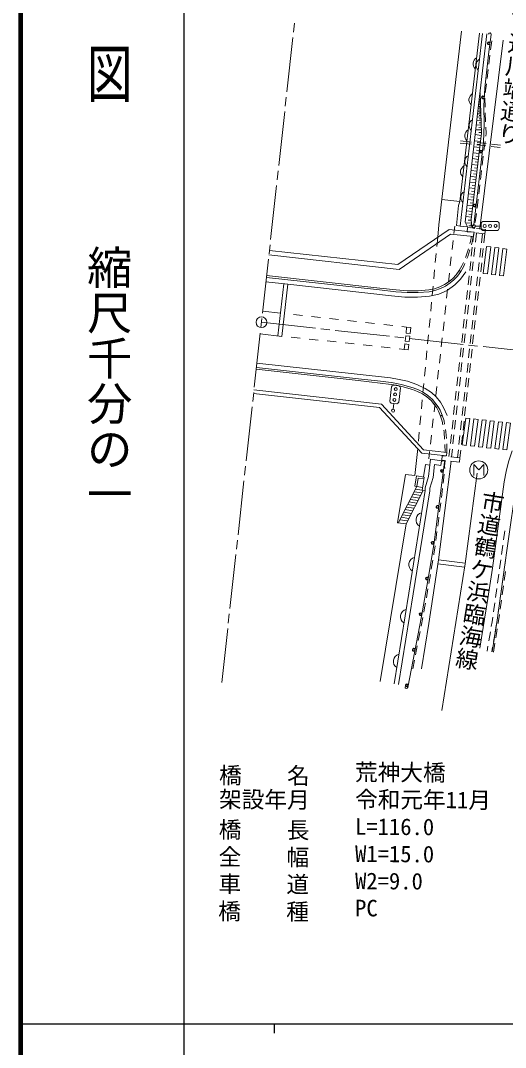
# Model space of a CAD drawing. Units: millimetres, scale not verified. Extents: x 40000 to 680000, y 20000 to 380000.
# Drawn here: x 40000 to 93508, y 202409 to 315756 of the extents above; entities that cross this region are included whole.
import ezdxf
from ezdxf.enums import TextEntityAlignment as Align

# ---------------------------------------------------------------- set-up
doc = ezdxf.new("R2010")
doc.units = ezdxf.units.MM
doc.header["$LTSCALE"] = 1000
for name, color, linetype, lineweight in [('M-BGD', 7, 'Continuous', 13), ('M-BGD-EXST', 7, 'Continuous', 13), ('M-BMK', 2, 'Continuous', 13), ('M-BMK-SRVR', 3, 'Continuous', 13), ('M-STR-HTXT', 7, 'Continuous', 13), ('M-STR-STR1', 1, 'Continuous', 13), ('M-STR-STRC', 7, 'Continuous', 13), ('M-TTL', 2, 'Continuous', 140), ('M-TTL-BAND', 7, 'Continuous', 25)]:
    doc.layers.add(name, color=color, linetype=linetype, lineweight=lineweight)
doc.layers.add('M-BMK-HTXT', color=7, linetype='Continuous')
doc.styles.add('@ＭＳ ゴシック', font='')
doc.styles.add('ＭＳ ゴシック', font='')
doc.styles.get('@ＭＳ ゴシック').set_extended_font_data('@MS Gothic')
doc.styles.get('ＭＳ ゴシック').set_extended_font_data('MS Gothic')

msp = doc.modelspace()

# ---------------------------------------------------------------- linework, layer by layer
at = {"layer": 'M-BGD'}
for p, q in [((86165, 293208), (88663, 314590)), ((90631, 314360), (88470, 295777)), ((91997, 313530), (91873, 312537)), ((91800, 311942), (91676, 310950)), ((91602, 310354), (91479, 309362)), ((91405, 308766), (91282, 307774)), ((91228, 307178), (91265, 306178)), ((90760, 306285), (90534, 306277)), ((90751, 306535), (90563, 306528)), ((90742, 306785), (90593, 306780)), ((90733, 307035), (90622, 307031)), ((90765, 306160), (90652, 306156)), ((90756, 306410), (90662, 306407)), ((90747, 306660), (90672, 306657)), ((90737, 306910), (90682, 306908)), ((90803, 305115), (90398, 305100)), ((90790, 305466), (90439, 305453)), ((90779, 305771), (90474, 305760)), ((90769, 306036), (90505, 306026)), ((90810, 304912), (90608, 304904)), ((90797, 305290), (90621, 305284)), ((90785, 305619), (90632, 305613)), ((90774, 305903), (90642, 305898)), ((91286, 305579), (91323, 304579)), ((90835, 304241), (90296, 304222)), ((90818, 304709), (90350, 304692)), ((90845, 303972), (90575, 303962)), ((90826, 304475), (90593, 304467)), ((91345, 303980), (91370, 303303)), ((90839, 303081), (90173, 303162)), ((90855, 303702), (90233, 303679)), ((90799, 302748), (90466, 302789)), ((90866, 303391), (90555, 303380)), ((91370, 303303), (91331, 302983)), ((88520, 302222), (89749, 302093)), ((88546, 302470), (89775, 302342)), ((90678, 301752), (90018, 301832)), ((90758, 302415), (90095, 302495)), ((90346, 302031), (91341, 301926)), ((90372, 302279), (91366, 302175)), ((90718, 302083), (90387, 302124)), ((91259, 302387), (91138, 301394)), ((91937, 301864), (92932, 301760)), ((91963, 302113), (92958, 302009)), ((90519, 300435), (89865, 300514)), ((90598, 301092), (89942, 301171)), ((90558, 300764), (90230, 300803)), ((90638, 301422), (90308, 301462)), ((91066, 300799), (90946, 299806)), ((90440, 299782), (89789, 299861)), ((90400, 299457), (90075, 299496)), ((90479, 300109), (90152, 300148)), ((90282, 298485), (89639, 298563)), ((90361, 299132), (89714, 299210)), ((90243, 298163), (89922, 298202)), ((90322, 298809), (89998, 298848)), ((90874, 299210), (90754, 298217)), ((90127, 297201), (89490, 297278)), ((90205, 297841), (89564, 297919)), ((90166, 297521), (89846, 297560)), ((90682, 297622), (90561, 296629)), ((88470, 295777), (86492, 296007)), ((89973, 295930), (89342, 296006)), ((90050, 296564), (89416, 296641)), ((90011, 296247), (89694, 296285)), ((90088, 296883), (89770, 296921)), ((90489, 296033), (90369, 295041)), ((89821, 294671), (89196, 294747)), ((89897, 295299), (89269, 295375)), ((89859, 294985), (89545, 295023)), ((89935, 295614), (89619, 295653)), ((89745, 294047), (89123, 294122)), ((89721, 293736), (89409, 293712)), ((89783, 294359), (89470, 294397)), ((89787, 292861), (89716, 293808)), ((90212, 293748), (90171, 293453)), ((90297, 294445), (90212, 293748)), ((86034, 291834), (86165, 293208)), ((87907, 293078), (87816, 292256)), ((88106, 293119), (88497, 293060)), ((89745, 293424), (89115, 293377)), ((89335, 292905), (89280, 292428)), ((89705, 292862), (89335, 292905)), ((89768, 293108), (89453, 293085)), ((90084, 292820), (89787, 292861)), ((90089, 292859), (90084, 292820)), ((91295, 292678), (90301, 292793)), ((91240, 292201), (91295, 292678)), ((85939, 290833), (86034, 291834)), ((87727, 291461), (87617, 290467)), ((89650, 292385), (89280, 292428)), ((89593, 291129), (89654, 291349)), ((89654, 291349), (89758, 291942)), ((89766, 291004), (89850, 291304)), ((89850, 291304), (89955, 291908)), ((90027, 292336), (89916, 291343)), ((90305, 292305), (90195, 291311)), ((91240, 292201), (90246, 292316)), ((90971, 292231), (90860, 291237)), ((91240, 292201), (91129, 291207)), ((89169, 289795), (89418, 290555)), ((89357, 289725), (89588, 290431)), ((89850, 290746), (89739, 289752)), ((90128, 290715), (90017, 289721)), ((90794, 290641), (90683, 289647)), ((91062, 290611), (90952, 289617)), ((85769, 289041), (85864, 290036)), ((87528, 289672), (87418, 288678)), ((88707, 288676), (88863, 289055)), ((89093, 289610), (89169, 289795)), ((89259, 289487), (89357, 289725)), ((89673, 289156), (89562, 288162)), ((89951, 289125), (89840, 288131)), ((90617, 289051), (90506, 288057)), ((85599, 287249), (85693, 288244)), ((88413, 288165), (88707, 288676)), ((88574, 288045), (88886, 288588)), ((88886, 288588), (89029, 288933)), ((90885, 289021), (90774, 288027)), ((87329, 287883), (87219, 286889)), ((89495, 287566), (89385, 286572)), ((89774, 287535), (89663, 286541)), ((90440, 287461), (90329, 286467)), ((90708, 287431), (90597, 286437)), ((85429, 285457), (85523, 286452)), ((87130, 286094), (87020, 285100)), ((89318, 285976), (89207, 284982)), ((89596, 285945), (89486, 284951)), ((90262, 285871), (90152, 284877)), ((90531, 285841), (90420, 284847)), ((85259, 283665), (85353, 284660)), ((86931, 284305), (86821, 283311)), ((89141, 284386), (89030, 283392)), ((89419, 284355), (89308, 283361)), ((90085, 284280), (89974, 283287)), ((90353, 284250), (90243, 283257)), ((70130, 283319), (71124, 283208)), ((72118, 283097), (73112, 282986)), ((74106, 282875), (75100, 282764)), ((76093, 282654), (77087, 282543)), ((78081, 282432), (79075, 282321)), ((85088, 281873), (85183, 282868)), ((86732, 282516), (86622, 281522)), ((88964, 282795), (88853, 281802)), ((89242, 282764), (89131, 281771)), ((89908, 282690), (89797, 281696)), ((90176, 282660), (90065, 281666)), ((80069, 282210), (81063, 282099)), ((82056, 281988), (82603, 281927)), ((88787, 281205), (88676, 280211)), ((89065, 281174), (88954, 280180)), ((69844, 280821), (70838, 280712)), ((71832, 280604), (72826, 280495)), ((73820, 280386), (74814, 280277)), ((75808, 280168), (76802, 280060)), ((84918, 280081), (85013, 281077)), ((86533, 280727), (86423, 279733)), ((89731, 281100), (89620, 280106)), ((89999, 281070), (89888, 280076)), ((77796, 279951), (78790, 279842)), ((79784, 279733), (80778, 279624)), ((81772, 279516), (82328, 279455)), ((84748, 278289), (84843, 279285)), ((86334, 278938), (86224, 277944)), ((88609, 279615), (88499, 278621)), ((88888, 279584), (88777, 278590)), ((89553, 279510), (89443, 278516)), ((89822, 279480), (89711, 278486)), ((88432, 278025), (88321, 277031)), ((88710, 277994), (88600, 277000)), ((89376, 277920), (89265, 276926)), ((89645, 277890), (89534, 276896)), ((77261, 276018), (66012, 277264)), ((77283, 276217), (66034, 277463)), ((84578, 276497), (84672, 277493)), ((86135, 277149), (86025, 276155)), ((84408, 274705), (84502, 275701)), ((88255, 276435), (88144, 275441)), ((88533, 276404), (88422, 275410)), ((89199, 276330), (89088, 275336)), ((89467, 276300), (89357, 275306)), ((79815, 273423), (65760, 274980)), ((85936, 275360), (85826, 274366)), ((88078, 274845), (87967, 273851)), ((88356, 274814), (88245, 273820)), ((89022, 274739), (88911, 273746)), ((89290, 274710), (89179, 273716)), ((84237, 272913), (84332, 273909)), ((85738, 273571), (85627, 272578)), ((87900, 273254), (87790, 272261)), ((88179, 273223), (88068, 272230)), ((84067, 271121), (84162, 272117)), ((86356, 272105), (86540, 271523)), ((86541, 272183), (86735, 271569)), ((88845, 273149), (88734, 272155)), ((89113, 273119), (89002, 272126)), ((85539, 271782), (85428, 270789)), ((86540, 271523), (86602, 271138)), ((86735, 271569), (86791, 271218)), ((87723, 271664), (87612, 270670)), ((88001, 271633), (87891, 270639)), ((88667, 271559), (88557, 270565)), ((88936, 271529), (88825, 270535)), ((83897, 269329), (83992, 270325)), ((85340, 269993), (85229, 269000)), ((86697, 270546), (86733, 270323)), ((86733, 270323), (86797, 269551)), ((86887, 270625), (86932, 270347)), ((86932, 270347), (86991, 269631)), ((87546, 270074), (87435, 269080)), ((87824, 270043), (87714, 269049)), ((88490, 269969), (88379, 268975)), ((88758, 269939), (88648, 268945)), ((86831, 268953), (86851, 268118)), ((87029, 269033), (87052, 268095)), ((83501, 265527), (83726, 267531)), ((83726, 267531), (83821, 268533)), ((85141, 268204), (85049, 267383)), ((86528, 267719), (86472, 267222)), ((86897, 267677), (86528, 267719)), ((87007, 267698), (87052, 268095)), ((87369, 268484), (87274, 267633)), ((88486, 267498), (87493, 267610)), ((87647, 268453), (87552, 267602)), ((88313, 268379), (88218, 267528)), ((88581, 268349), (88486, 267498)), ((84453, 265380), (84667, 266768)), ((84667, 266768), (85164, 266696)), ((86455, 267152), (86384, 266657)), ((86841, 267181), (86472, 267222)), ((86789, 266557), (86854, 267179)), ((86829, 266306), (86789, 266557)), ((86859, 267122), (86844, 267058)), ((88430, 267001), (87437, 267113)), ((88486, 267498), (88430, 267001)), ((81604, 260297), (82464, 265668)), ((82464, 265668), (83501, 265527)), ((83700, 265485), (83514, 264344)), ((84532, 265369), (83700, 265485)), ((83866, 265260), (83711, 264311)), ((84504, 265171), (83866, 265260)), ((86631, 264707), (86753, 265700)), ((86827, 266295), (86829, 266306)), ((83711, 264311), (81669, 260291)), ((86434, 263119), (86557, 264112)), ((84440, 263879), (82546, 260211)), ((84013, 263053), (83138, 263184)), ((84159, 263334), (83281, 263466)), ((84304, 263616), (83425, 263748)), ((84314, 263918), (83568, 264029)), ((83432, 261926), (82565, 262056)), ((83577, 262208), (82709, 262338)), ((83722, 262489), (82852, 262620)), ((83868, 262771), (82995, 262902)), ((86237, 261531), (86360, 262524)), ((82850, 260800), (81993, 260929)), ((82995, 261082), (82136, 261211)), ((83141, 261363), (82279, 261492)), ((83286, 261645), (82422, 261774)), ((86030, 259945), (86150, 260828)), ((86150, 260828), (86164, 260936)), ((79690, 242801), (82546, 260211)), ((82546, 260211), (81604, 260297)), ((82705, 260519), (81850, 260647)), ((85815, 258359), (85950, 259350)), ((93292, 258434), (93431, 259424)), ((85611, 256849), (85735, 257765)), ((93068, 256836), (93139, 257341)), ((93139, 257341), (93209, 257840)), ((85324, 255198), (85495, 256183)), ((85598, 256774), (85611, 256849)), ((92847, 255252), (92985, 256242)), ((93362, 255176), (93500, 256167)), ((85051, 253621), (85222, 254607)), ((92626, 253667), (92764, 254657)), ((93140, 253592), (93279, 254582)), ((93362, 253953), (93501, 254943)), ((84778, 252045), (84948, 253030)), ((92404, 252082), (92543, 253073)), ((92919, 252007), (93057, 252997)), ((93141, 252368), (93279, 253359)), ((92920, 250783), (93058, 251774)), ((84496, 250470), (84586, 250941)), ((84586, 250941), (84675, 251454)), ((92183, 250498), (92321, 251488)), ((92698, 250422), (92836, 251413)), ((84194, 248899), (84382, 249881)), ((91941, 248862), (92030, 249399)), ((92030, 249399), (92100, 249903)), ((92544, 249320), (92615, 249828)), ((92712, 249295), (92837, 250189)), ((83892, 247327), (84081, 248309)), ((91679, 247284), (91843, 248270)), ((92434, 247621), (92598, 248607)), ((92454, 248780), (92544, 249320)), ((92696, 249199), (92712, 249295)), ((92193, 247202), (92356, 248189)), ((83585, 245757), (83777, 246738)), ((91492, 246155), (91581, 246692)), ((92005, 246070), (92094, 246610)), ((92173, 246042), (92336, 247029)), ((83276, 244187), (83469, 245168))]:
    msp.add_line(p, q, dxfattribs=at)
at = {"layer": 'M-BGD', "color": 253}
msp.add_line((92514, 249167), (92364, 248251), dxfattribs=at)
at = {"layer": 'M-BGD'}
for points in [[(90972, 314343), (90163, 307420), (88497, 293060), (89311, 292975)], [(89311, 292975), (89052, 293505), (90660, 307362), (91468, 314285)], [(90706, 307759), (90869, 303324), (89716, 293808)], [(88470, 295777), (88329, 295350), (88106, 293119)], [(67404, 289885), (81766, 288293), (87429, 292186), (89995, 291912), (90048, 292409)], [(67130, 287402), (79607, 286021), (81422, 285820), (82644, 285726), (83874, 285728), (85099, 285819), (85727, 285955), (86338, 286163), (86894, 286449), (87399, 286793), (87828, 287146), (88208, 287554), (88574, 288045), (88414, 288164)], [(67152, 287601), (79629, 286220), (81440, 286020), (82651, 285926), (83866, 285928), (85070, 286017), (85673, 286148), (86259, 286347), (86792, 286621), (87278, 286954), (87691, 287292), (88055, 287682), (88414, 288164)], [(77261, 276019), (79681, 275747), (80884, 275594), (81497, 275501), (82081, 275370), (83253, 275038), (83815, 274811), (84346, 274536), (84832, 274207), (85296, 273800), (85682, 273337), (85925, 272996), (86129, 272645), (86357, 272105)], [(77283, 276217), (79705, 275945), (80911, 275792), (81534, 275698), (82130, 275564), (83318, 275228), (83899, 274993), (84449, 274708), (84954, 274365), (85440, 273940), (85841, 273459), (86093, 273105), (86308, 272735), (86541, 272183), (86357, 272105)], [(87052, 268095), (84479, 268384), (79815, 273423)], [(86470, 267216), (86455, 267152), (85232, 267329), (85027, 265418), (84647, 264196), (84653, 263896), (82836, 252551), (81222, 242532)], [(86384, 266657), (85674, 266760), (85519, 265316), (85148, 264125), (85153, 263861), (83330, 252472), (81715, 242453)], [(84532, 265369), (84311, 263899), (84628, 263848)], [(83514, 264344), (83711, 264311), (84359, 264214)], [(92025, 246067), (92563, 249317), (93674, 257266), (94785, 265196)]]:
    msp.add_lwpolyline(points, dxfattribs=at)
for centre, radius, start, end in [((90690, 310976), 750, 120.23686, 226.49706), ((91015, 310829), 750, 120.21081, 226.47102), ((90228, 307003), 750, 120.23686, 226.49706), ((90238, 304162), 750, 120.24957, 226.50977), ((89766, 303030), 750, 120.23686, 226.49706), ((89777, 300188), 750, 120.24957, 226.50977), ((89304, 299056), 750, 120.23686, 226.49706), ((89316, 296215), 750, 120.24957, 226.50977), ((84448, 260643), 812, 103.52348, 238.28375), ((83658, 255706), 812, 103.52348, 238.28375), ((82735, 249960), 812, 103.46673, 238.227), ((81940, 245024), 812, 103.46673, 238.227)]:
    msp.add_arc(centre, radius, start, end, dxfattribs=at)
at = {"layer": 'M-BGD-EXST'}
for p, q in [((90009, 265556), (90009, 266756)), ((90009, 266756), (90559, 266156)), ((90559, 266156), (91109, 266756)), ((91109, 266756), (91109, 265556))]:
    msp.add_line(p, q, dxfattribs=at)
msp.add_circle((90559, 266156), 1000, dxfattribs=at)
at = {"layer": 'M-BMK'}
for p, q in [((70116, 314464), (70225, 315458)), ((69392, 307903), (70050, 313867)), ((69217, 306313), (69326, 307307)), ((68493, 299753), (69151, 305717)), ((68317, 298162), (68427, 299156)), ((67594, 291602), (68252, 297566)), ((67418, 290012), (67528, 291006)), ((66695, 283452), (67352, 289416)), ((66519, 281861), (66629, 282855)), ((66585, 282458), (72549, 281800)), ((65795, 275301), (66453, 281265)), ((73145, 281734), (74139, 281624)), ((74735, 281559), (80699, 280901)), ((81296, 280835), (82290, 280725)), ((82886, 280660), (88850, 280002)), ((89446, 279936), (90440, 279826)), ((91037, 279760), (97000, 279102)), ((65620, 273711), (65730, 274705)), ((64896, 267151), (65554, 273114)), ((64721, 265560), (64831, 266554)), ((63997, 259000), (64655, 264964)), ((63822, 257410), (63931, 258404)), ((63098, 250849), (63756, 256813)), ((62923, 249259), (63032, 250253)), ((62199, 242699), (62857, 248663))]:
    msp.add_line(p, q, dxfattribs=at)
at = {"layer": 'M-BMK-SRVR'}
msp.add_circle((66585, 282458), 600, dxfattribs=at)
at = {"layer": 'M-STR-STR1'}
msp.add_line((79623, 273042), (65716, 274582), dxfattribs=at)
for points in [[(67459, 290382), (81636, 288811), (87299, 292703), (90048, 292409)], [(87007, 267698), (84286, 268003), (79623, 273042)]]:
    msp.add_lwpolyline(points, dxfattribs=at)
at = {"layer": 'M-STR-STRC'}
for p, q in [((90685, 292797), (93240, 313578)), ((91013, 293576), (92613, 293589)), ((90817, 293074), (90184, 293069)), ((90819, 292774), (90814, 293374)), ((92621, 292589), (91021, 292576)), ((92819, 292791), (92814, 293391)), ((69062, 286692), (68384, 280948)), ((69510, 286643), (68831, 280898)), ((66718, 283667), (68682, 283450)), ((68831, 280898), (66442, 281165)), ((82603, 281927), (82538, 281249)), ((83050, 281877), (82603, 281927)), ((82415, 280072), (82328, 279455)), ((82860, 280009), (82415, 280072)), ((82502, 280949), (82447, 280361)), ((82950, 280908), (82502, 280949)), ((77157, 276727), (66088, 277954)), ((81747, 275440), (81152, 275513)), ((80735, 273750), (80929, 275338)), ((81921, 275217), (81727, 273629)), ((81505, 273455), (80909, 273527)), ((81207, 273491), (81130, 272862)), ((86103, 256218), (89066, 255850)), ((86036, 255773), (88997, 255405))]:
    msp.add_line(p, q, dxfattribs=at)
for points in [[(91941, 314221), (91683, 312307), (91239, 308331), (91128, 306318), (91171, 304320), (91081, 302332), (90003, 293201)], [(89131, 288021), (88565, 287209), (87938, 286591), (87062, 285974), (86152, 285570), (85114, 285319), (83797, 285224), (82395, 285239), (80947, 285375), (69510, 286643), (67076, 286912)], [(83050, 281877), (82986, 281207), (82538, 281249)], [(82860, 280009), (82774, 279392), (82328, 279455)], [(82950, 280908), (82895, 280319), (82447, 280361)], [(87077, 272160), (86677, 273053), (86323, 273640), (85847, 274205), (85342, 274683), (84645, 275158), (83745, 275584), (82703, 275934), (81768, 276147), (80807, 276307), (77157, 276727)], [(94251, 268244), (93857, 267052), (93574, 265983), (93369, 264841), (92060, 255307), (91569, 251957), (90691, 246491)], [(86770, 267020), (85870, 259887), (85595, 257904), (84955, 253961), (84251, 249988), (82726, 242153)], [(87523, 267104), (86103, 256218), (85055, 249211), (84245, 244206)], [(90381, 265798), (89060, 255808), (86500, 239602)]]:
    msp.add_lwpolyline(points, dxfattribs=at)
for points in [[(91430, 290818), (91064, 287838), (91511, 287782), (91876, 290762)], [(92325, 290706), (91959, 287730), (92406, 287674), (92771, 290651)], [(93219, 290595), (92854, 287622), (93301, 287566), (93666, 290539)], [(88742, 268909), (89189, 268859), (89583, 271830), (89136, 271880)], [(90034, 271780), (89639, 268810), (90086, 268759), (90481, 271729)], [(90931, 271679), (90537, 268710), (90984, 268659), (91378, 271629)], [(91829, 271578), (91434, 268610), (91882, 268560), (92276, 271528)], [(92726, 271478), (92332, 268510), (92779, 268460), (93173, 271427)], [(93624, 271377), (93229, 268410), (93677, 268360), (94071, 271327)]]:
    msp.add_lwpolyline(points, close=True, dxfattribs=at)
for centre, radius in [((91668, 313249), 128), ((91668, 313249), 100), ((91040, 307272), 128), ((91040, 307272), 100), ((90817, 301292), 128), ((90817, 301292), 100), ((90113, 295334), 128), ((90113, 295334), 100), ((90017, 293068), 167), ((91217, 293078), 167), ((91817, 293082), 167), ((92417, 293087), 167), ((81328, 274484), 167), ((81401, 275079), 167), ((81255, 273888), 167), ((81110, 272697), 167), ((86505, 266045), 128), ((86505, 266045), 100), ((86004, 262077), 128), ((86004, 262077), 100), ((85482, 258113), 128), ((85482, 258113), 100), ((84846, 254167), 128), ((84846, 254167), 100), ((84151, 250230), 128), ((84151, 250230), 100), ((83391, 246305), 128), ((83391, 246305), 100), ((82626, 242379), 128), ((82626, 242379), 100)]:
    msp.add_circle(centre, radius, dxfattribs=at)
for centre, radius, start, end in [((91792, 314241), 150, 352.32434, 172.32434), ((91668, 313249), 159, 20.39682, 324.25185), ((91040, 307272), 159, 24.91162, 328.76665), ((90817, 301292), 159, 21.34076, 325.19579), ((90113, 295334), 159, 21.34076, 325.19579), ((91083, 293308), 277, 104.7819, 166.15484), ((92529, 293302), 299, 17.24744, 73.6893), ((89854, 293219), 150, 173.26828, 353.26828), ((91096, 292853), 288, 195.99988, 254.93686), ((92507, 292900), 331, 290.17235, 340.76439), ((81203, 275218), 299, 99.81152, 156.25337), ((81599, 275144), 331, 12.73642, 63.32847), ((81010, 273786), 277, 187.34598, 248.71891), ((81462, 273739), 288, 278.56395, 337.50094), ((86621, 267039), 150, 352.80485, 172.80485), ((86505, 266045), 159, 20.87733, 324.73236), ((86004, 262077), 159, 20.87733, 324.73236), ((85482, 258113), 159, 20.18116, 324.03618), ((84846, 254167), 159, 18.84938, 322.70441), ((84151, 250230), 159, 18.02652, 321.88155), ((83391, 246305), 159, 17.05737, 320.9124), ((82579, 242182), 150, 168.98489, 348.98489), ((82626, 242379), 159, 17.05737, 320.9124)]:
    msp.add_arc(centre, radius, start, end, dxfattribs=at)
at = {"layer": 'M-TTL'}
msp.add_line((40000, 380000), (40000, 20000), dxfattribs=at)
at = {"layer": 'M-TTL-BAND'}
for p, q in [((58000, 370000), (58000, 20000)), ((40000, 205000), (579000, 205000)), ((68000, 205000), (68000, 204000))]:
    msp.add_line(p, q, dxfattribs=at)

# ---------------------------------------------------------------- texts
at = {"layer": 'M-BMK-HTXT', "style": '@ＭＳ ゴシック'}
for s, rotation, p in [('市道川端通り', 263.763, (93958, 317066)), ('市道鶴ケ浜臨海線', 260.727, (90830, 264036))]:
    msp.add_text(s, height=1833, rotation=rotation, dxfattribs=at).set_placement(p, align=Align.BOTTOM_LEFT)
at = {"layer": 'M-STR-HTXT', "style": 'ＭＳ ゴシック'}
for s, p in [('荒神大橋', (76902, 231337)), ('架設年月', (61902, 228337)), ('令和元年11月', (76902, 228337)), ('L=116.0', (76902, 225337)), ('W1=15.0', (76902, 222337)), ('W2=9.0', (76902, 219337)), ('PC', (76902, 216337))]:
    msp.add_text(s, height=1833, rotation=359.642, dxfattribs=at).set_placement(p, align=Align.BOTTOM_LEFT)
at = {"layer": 'M-STR-HTXT', "char_height": 1833, "attachment_point": 7, "rotation": 359.642, "style": 'ＭＳ ゴシック'}
for s, insert in [('\\T3;橋名', (61902, 231337)), ('\\T3;橋長', (61864, 225337)), ('\\T3;全幅', (61845, 222337)), ('\\T3;車道', (61827, 219337)), ('\\T3;橋種', (61808, 216337))]:
    msp.add_mtext(s, dxfattribs=dict(at, insert=insert))
at = {"layer": 'M-TTL-BAND', "style": '@ＭＳ ゴシック', "width": 1.4}
msp.add_text('平  面  図', height=3666, rotation=270, dxfattribs=at).set_placement((49777, 306475), align=Align.MIDDLE_RIGHT)
at = {"layer": 'M-TTL-BAND', "style": '@ＭＳ ゴシック'}
msp.add_text('縮尺千分の一', height=3666, rotation=270, dxfattribs=at).set_placement((49777, 261030), align=Align.MIDDLE_RIGHT)

doc.saveas('drawing.dxf')
